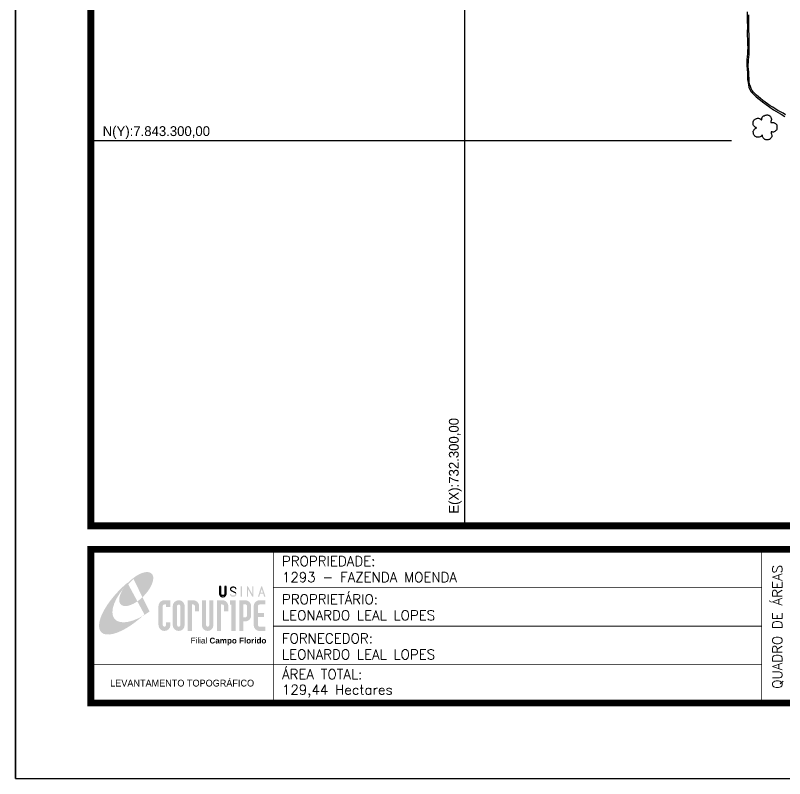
# Model space of a CAD drawing. Header units: metres. Extents: x 731556 to 734181, y 7842245 to 7845957.
# Drawn here: x 731556 to 732829, y 7842245 to 7843507 of the extents above; entities that cross this region are included whole.
import ezdxf
from ezdxf.enums import TextEntityAlignment as Align

# ---------------------------------------------------------------- set-up
doc = ezdxf.new("R2010")
doc.units = ezdxf.units.M
doc.header["$LTSCALE"] = 0.6
doc.linetypes.add('CONTINUO', pattern=[0])
doc.linetypes.add('LIN0', pattern=[0])
for name, color, linetype in [('0114001293', 1, 'Continuous'), ('0114001293023', 5, 'Continuous'), ('MALHA', 8, 'Continuous'), ('MARGEM', 5, 'Continuous'), ('MATO', 94, 'LIN0'), ('RESERVA', 3, 'Continuous')]:
    doc.layers.add(name, color=color, linetype=linetype)
doc.styles.add('ARIAL', font='arial.ttf')
doc.styles.add('Simplex', font='simplex.shx')

# ---------------------------------------------------------------- blocks, each defined once
blk = doc.blocks.new('A$C78F83FB3')
at = {"layer": 'MARGEM'}
h = blk.add_hatch(color=20, dxfattribs=at)
edge = h.paths.add_edge_path()
edge.add_ellipse((19.49, 23.77), major_axis=(-6.68, -6.67), ratio=0.469426, start_angle=292.7328, end_angle=601.2579)
edge.add_ellipse((22.83, 22.05), major_axis=(12.64, 11.29), ratio=0.457614, start_angle=79.9069, end_angle=107.9139)
edge = h.paths.add_edge_path()
edge.add_ellipse((18.28, 18.7), major_axis=(13.95, 13.59), ratio=0.386848, start_angle=63.9612, end_angle=264.5993)
edge.add_ellipse((22.83, 22.05), major_axis=(12.64, 11.29), ratio=0.457614, start_angle=107.9139, end_angle=245.1182, ccw=False)
edge.add_ellipse((19.49, 23.77), major_axis=(-6.68, -6.67), ratio=0.469426, start_angle=241.2579, end_angle=292.7328, ccw=False)
for color, points in [(20, [(15.46, 26.12), (14.17, 24.81), (14.06, 24.24), (14.39, 23.97), (14.67, 24.54), (19.47, 29.32), (18.48, 28.66), (17.31, 27.78)]), (7, [(58.42, 24.9), (57.9, 24.9), (57.9, 21.73, -0.414214), (57.15, 20.98), (56.84, 20.98, -0.414214), (56.09, 21.73), (56.09, 24.9), (55.57, 24.9), (55.57, 21.73, 0.414214), (56.84, 20.46), (57.15, 20.46, 0.414214), (58.42, 21.73)]), (7, [(61.7, 24.9), (61.23, 24.9, 0.396318), (60.04, 23.78), (60.04, 23.72, 0.151912), (60.39, 22.97), (60.46, 22.92), (62.18, 22), (62.85, 21.83, 0.12407), (62.51, 22.42), (60.75, 23.36, -0.13192), (60.56, 23.77, -0.385578), (61.23, 24.37), (61.7, 24.37, -0.414214), (62.37, 23.7), (62.89, 23.7, 0.414214)]), (7, [(62.37, 23.7), (62.89, 23.7, 0.414214), (61.7, 24.9), (61.23, 24.9, 0.396318), (60.04, 23.78), (60.04, 23.72, 0.151912), (60.39, 22.97), (60.46, 22.92), (62.18, 22), (62.18, 22, -0.131921), (62.37, 21.59, -0.385578), (61.7, 20.98), (61.23, 20.98, -0.414214), (60.56, 21.65), (60.04, 21.65, 0.414214), (61.23, 20.46), (61.7, 20.46, 0.402546), (62.89, 21.61, 0.165292), (62.51, 22.42), (60.75, 23.36, -0.13192), (60.56, 23.77, -0.385578), (61.23, 24.37), (61.7, 24.37, -0.414214)]), (7, [(30.97, 12.46), (29.13, 12.46), (29.13, 8.21, 1), (34.29, 8.21), (34.29, 9.41), (32.45, 9.41), (32.45, 8.21, -1), (30.97, 8.21)])]:
    blk.add_hatch(color=color, dxfattribs=at).paths.add_polyline_path(points)
h = blk.add_hatch(color=7, dxfattribs=at)
h.paths.add_polyline_path([(65.24, 24.9), (64.72, 24.9), (64.72, 20.46), (65.24, 20.46)])
h.paths.add_polyline_path([(67.38, 20.46), (67.9, 20.46), (67.9, 23.74), (69.74, 20.46), (70.23, 20.46), (70.23, 24.9), (69.71, 24.9), (69.71, 21.58), (67.85, 24.9), (67.38, 24.9)])
h.paths.add_polyline_path([(72.17, 20.46), (72.72, 20.46), (73.14, 21.73), (74.49, 21.73), (74.9, 20.46), (75.45, 20.46), (74, 24.9), (73.62, 24.9)])
h.paths.add_polyline_path([(73.81, 23.8), (74.32, 22.25), (73.31, 22.25)], flags=16)
h = blk.add_hatch(color=7, dxfattribs=at)
h.paths.add_polyline_path([(31.71, 18.93, 0.414214), (29.13, 16.35), (29.13, 12.46), (30.97, 12.46), (30.97, 16.35, -0.414214), (31.71, 17.09), (32.45, 17.09), (32.45, 16.02), (34.29, 16.02), (34.29, 18.93)])
h.paths.add_polyline_path([(44.15, 17.09, -0.414214), (44.89, 16.35), (44.89, 14.1), (46.72, 14.1), (46.72, 16.17, 0.433937), (44.15, 18.93), (41.77, 18.93), (41.77, 12.46), (43.61, 12.46), (43.61, 17.09)])
h.paths.add_polyline_path([(43.61, 12.46), (41.77, 12.46), (41.77, 5.62), (43.61, 5.62)])
h.paths.add_polyline_path([(47.92, 12.46), (49.75, 12.46), (49.75, 18.93), (47.92, 18.93)])
h.paths.add_polyline_path([(52.91, 18.93), (51.08, 18.93), (51.08, 12.46), (52.91, 12.46)])
h.paths.add_polyline_path([(51.08, 8.12, -1), (49.75, 8.12), (49.75, 12.46), (47.92, 12.46), (47.92, 8.12, 1), (52.91, 8.12), (52.91, 12.46), (51.08, 12.46)])
h.paths.add_polyline_path([(54.41, 12.46), (56.25, 12.46), (56.25, 17.09), (56.79, 17.09, -0.414214), (57.53, 16.35), (57.53, 14.1), (59.36, 14.1), (59.36, 16.17, 0.433937), (56.79, 18.93), (54.41, 18.93)])
h.paths.add_polyline_path([(56.25, 12.46), (54.41, 12.46), (54.41, 5.62), (56.25, 5.62)])
h.paths.add_polyline_path([(60.73, 12.46), (62.58, 12.46), (62.58, 18.93), (60.02, 18.93), (60.02, 17.08), (60.73, 17.08)])
h.paths.add_polyline_path([(62.58, 12.46), (60.73, 12.46), (60.73, 5.62), (62.58, 5.62)])
h.paths.add_polyline_path([(64.06, 12.46), (65.82, 12.46), (65.82, 17.17), (66.66, 17.17, -0.450417), (67.48, 16.25), (67.48, 12.46), (69.24, 12.46, 0.002307), (69.24, 12.48, 0.005282), (69.23, 12.54, -0.000938), (69.23, 12.53), (69.23, 16.17, 0.433937), (66.66, 18.93), (64.06, 18.93)])
h.paths.add_polyline_path([(64.06, 5.62), (65.82, 5.62), (65.82, 9.77), (66.66, 9.77, 0.426056), (69.24, 12.46), (67.48, 12.46), (67.48, 12.45, -0.450417), (66.66, 11.53), (65.82, 11.53), (65.82, 12.46), (64.06, 12.46)])
h.paths.add_polyline_path([(70.37, 12.46), (74.87, 12.46), (74.87, 13.44), (72.21, 13.44), (72.21, 16.35, -0.414214), (72.95, 17.09), (75.38, 17.09), (75.38, 18.93), (72.95, 18.93, 0.414214), (70.37, 16.35)])
h.paths.add_polyline_path([(72.21, 11.62), (74.87, 11.62), (74.87, 12.46), (70.37, 12.46), (70.37, 8.21, 0.414214), (72.95, 5.62), (75.38, 5.62), (75.38, 7.47), (72.95, 7.47, -0.414214), (72.21, 8.21)])
h = blk.add_hatch(color=7, dxfattribs=at)
h.paths.add_polyline_path([(35.29, 16.35), (35.29, 8.21, 1), (40.46, 8.21, 0.016978), (40.45, 8.38), (40.45, 16.17, 0.433937), (37.88, 18.93), (37.87, 18.93, 0.41391)])
h.paths.add_polyline_path([(38.62, 16.35), (38.62, 8.21, -1), (37.13, 8.21), (37.13, 16.35, -1)], flags=16)
at = {"layer": 'MARGEM', "color": 7}
blk.add_lwpolyline([(58.42, 24.9), (57.9, 24.9), (57.9, 21.73, -0.414214), (57.15, 20.98), (56.84, 20.98, -0.414214), (56.09, 21.73), (56.09, 24.9), (55.57, 24.9), (55.57, 21.73, 0.414214), (56.84, 20.46), (57.15, 20.46, 0.414214), (58.42, 21.73), (58.42, 24.9)], format="xyb", close=True, dxfattribs=at)
at = {"layer": 'MARGEM', "color": 252, "insert": (43.05, 2.72), "char_height": 2.5, "attachment_point": 1, "style": 'ARIAL'}
blk.add_mtext_dynamic_manual_height_columns('Filial {\\fArial|b1|i0|c0|p34;Campo Florido}', width=33.0271, gutter_width=2.46, heights=[2.95], dxfattribs=at)
blk = doc.blocks.new('MATO')
at = {"layer": 'MATO', "linetype": 'CONTINUO'}
blk.add_lwpolyline([(733467.07, 7843526.15), (733466.34, 7843525.48), (733465.48, 7843524.72), (733464.52, 7843524), (733463.43, 7843523.71), (733462.33, 7843523.59), (733461.27, 7843523.63), (733460.4, 7843523.81), (733459.63, 7843524.12), (733458.95, 7843524.53), (733458.31, 7843525.01), (733457.76, 7843525.56), (733457.31, 7843526.14), (733457, 7843526.7), (733456.78, 7843527.31), (733456.63, 7843527.99), (733456.48, 7843528.9), (733456.41, 7843529.83), (733456.44, 7843530.73), (733456.67, 7843531.39), (733456.98, 7843531.95), (733457.33, 7843532.45), (733457.59, 7843532.9), (733457.89, 7843533.32), (733458.26, 7843533.73), (733458.98, 7843534.19), (733459.65, 7843534.63), (733460.14, 7843535), (733459.93, 7843535.15), (733459.49, 7843535.26), (733458.95, 7843535.38), (733458.56, 7843535.6), (733458.17, 7843535.92), (733457.77, 7843536.35), (733457.27, 7843536.98), (733456.79, 7843537.71), (733456.39, 7843538.52), (733456.18, 7843539.35), (733456.09, 7843540.22), (733456.14, 7843541.11), (733456.39, 7843542.09), (733456.74, 7843543.01), (733457.14, 7843543.81), (733457.44, 7843544.23), (733457.78, 7843544.53), (733458.18, 7843544.78), (733458.76, 7843545.2), (733459.41, 7843545.6), (733460.09, 7843545.95), (733460.78, 7843546.11), (733461.45, 7843546.2), (733462.1, 7843546.21), (733462.67, 7843546.19), (733463.21, 7843546.11), (733463.7, 7843545.98), (733464.14, 7843545.84), (733464.55, 7843545.65), (733464.97, 7843545.4), (733465.47, 7843544.85), (733465.95, 7843544.38), (733466.36, 7843544.16), (733466.56, 7843544.8), (733466.69, 7843545.65), (733466.77, 7843546.53), (733466.86, 7843546.91), (733466.97, 7843547.21), (733467.13, 7843547.47), (733467.41, 7843547.93), (733467.75, 7843548.38), (733468.16, 7843548.79), (733468.65, 7843549.02), (733469.17, 7843549.2), (733469.71, 7843549.35), (733470.2, 7843549.6), (733470.7, 7843549.83), (733471.22, 7843550.02), (733471.77, 7843550.13), (733472.34, 7843550.18), (733472.91, 7843550.18), (733473.47, 7843550.15), (733474, 7843550.07), (733474.51, 7843549.95), (733474.98, 7843549.77), (733475.42, 7843549.54), (733475.82, 7843549.26), (733476.17, 7843548.97), (733476.49, 7843548.62), (733476.79, 7843548.22), (733477.1, 7843547.71), (733477.39, 7843547.14), (733477.63, 7843546.54), (733477.83, 7843546.01), (733477.95, 7843545.4), (733477.96, 7843544.68), (733477.62, 7843543.5), (733477.31, 7843542.34), (733477.19, 7843541.37), (733477.8, 7843541.2), (733478.61, 7843541.26), (733479.52, 7843541.4), (733480.19, 7843541.33), (733480.83, 7843541.18), (733481.44, 7843540.94), (733482.09, 7843540.51), (733482.7, 7843540.01), (733483.25, 7843539.5), (733483.67, 7843539.27), (733484.01, 7843538.94), (733484.26, 7843538.36), (733484.46, 7843536.92), (733484.56, 7843535.33), (733484.53, 7843533.79), (733484.26, 7843532.92), (733483.87, 7843532.26), (733483.41, 7843531.75), (733482.98, 7843531.21), (733482.49, 7843530.76), (733481.92, 7843530.39), (733481.18, 7843530.09), (733480.38, 7843529.88), (733479.58, 7843529.76), (733478.72, 7843529.99), (733478, 7843530.12), (733477.53, 7843529.94), (733477.78, 7843528.67), (733478.2, 7843527.17), (733478.62, 7843525.68), (733478.59, 7843524.92), (733478.41, 7843524.34), (733478.12, 7843523.86), (733477.76, 7843523.24), (733477.34, 7843522.66), (733476.89, 7843522.12), (733476.47, 7843521.69), (733476.03, 7843521.33), (733475.53, 7843521.04), (733474.92, 7843520.82), (733474.27, 7843520.66), (733473.6, 7843520.57), (733472.94, 7843520.56), (733472.3, 7843520.6), (733471.69, 7843520.69), (733471.19, 7843520.74), (733470.72, 7843520.87), (733470.26, 7843521.09), (733469.7, 7843521.56), (733469.14, 7843522.12), (733468.61, 7843522.71), (733468.17, 7843523.16), (733467.79, 7843523.64), (733467.5, 7843524.16), (733467.38, 7843524.96), (733467.28, 7843525.73), (733467.15, 7843526.37)], dxfattribs=at)

msp = doc.modelspace()

# ---------------------------------------------------------------- linework, layer by layer
at = {"layer": '0114001293'}
msp.add_lwpolyline([(732767.3, 7843512.6), (732767.3, 7843506.5), (732767.4, 7843500.8), (732767.6, 7843495.6), (732767.8, 7843490.6), (732767.7, 7843485.9), (732767.5, 7843481.1), (732767.6, 7843476), (732768, 7843464.6), (732768.2, 7843458.9), (732768.3, 7843453.4), (732768.2, 7843448.3), (732767.9, 7843443.2), (732767.2, 7843438.5), (732766.9, 7843433.8), (732766.8, 7843429), (732766.9, 7843423.6), (732767.4, 7843417.7), (732767.7, 7843411.7), (732767.9, 7843405.9), (732768.2, 7843400.5), (732768.8, 7843395.8), (732769.4, 7843391.7), (732770.3, 7843388), (732771.6, 7843384.5), (732774.1, 7843380.7), (732777.7, 7843376.5), (732782.5, 7843372.1), (732787.1, 7843368.2), (732792.6, 7843363.8), (732798.6, 7843359.5), (732804.7, 7843355.1), (732810.9, 7843350.8), (732823.5, 7843343.3), (732829.8, 7843339.9)], dxfattribs=at)
at = {"layer": '0114001293023', "elevation": 676}
msp.add_lwpolyline([(732831, 7843342.6), (732826.7, 7843345), (732822.4, 7843347.3), (732818, 7843349.8), (732813.7, 7843352.5), (732809.6, 7843355), (732805.4, 7843357.6), (732801.3, 7843360.4), (732797.4, 7843363.4), (732793.5, 7843366.4), (732789.6, 7843369.4), (732786.1, 7843372.2), (732782.9, 7843375), (732780.1, 7843377.5), (732777.8, 7843380.1), (732775.8, 7843382.9), (732774.1, 7843385.8), (732772.7, 7843389.2), (732771.4, 7843393.3), (732770.7, 7843397.7), (732770.5, 7843402.7), (732770.4, 7843407.9), (732770, 7843413.1), (732769.7, 7843417.8), (732769.2, 7843421.7), (732769.2, 7843425.6), (732769.4, 7843429.6), (732769.8, 7843433.6), (732770.2, 7843437.8), (732770.5, 7843442.2), (732770.7, 7843446.5), (732770.7, 7843450), (732770.7, 7843452.9), (732770.7, 7843457.8), (732770.7, 7843461.5), (732770.6, 7843465.7), (732770.7, 7843469.7), (732770.6, 7843473.3), (732770.5, 7843476.6), (732770.2, 7843480.1), (732770.2, 7843483.3), (732770.3, 7843486.6), (732770.2, 7843489.4), (732770.3, 7843492.3), (732770.3, 7843495.5), (732770.3, 7843499.4), (732770.4, 7843503.5), (732770.3, 7843508)], dxfattribs=at)
at = {"layer": 'MALHA'}
for points in [[(732300, 7842662.7), (732300, 7843606.6)], [(731681.3, 7843300), (732741.5, 7843300)]]:
    msp.add_lwpolyline(points, dxfattribs=at)
at = {"layer": 'MARGEM', "color": 174, "linetype": 'LIN0'}
msp.add_line((731556.3, 7842244.7), (731556.3, 7845957.2), dxfattribs=at)
at = {"layer": 'MARGEM', "color": 174, "linetype": 'LIN0', "flags": 128}
msp.add_lwpolyline([(734181.3, 7842244.7), (734181.3, 7845957.2), (731556.3, 7845957.2), (731556.3, 7842244.7)], close=True, dxfattribs=at)
at = {"layer": 'MARGEM', "color": 174, "linetype": 'LIN0', "const_width": 11.4, "flags": 128}
for points in [[(734056.3, 7842662.7), (734056.3, 7845832.2), (731681.3, 7845832.2), (731681.3, 7842662.7)], [(731681.3, 7842623.8), (734056.3, 7842623.8), (734056.3, 7842369.7), (731681.3, 7842369.7)]]:
    msp.add_lwpolyline(points, close=True, dxfattribs=at)
at = {"layer": 'MARGEM', "color": 174, "linetype": 'LIN0', "flags": 128}
for points, const_width in [([(731983.3, 7842623.8), (731983.3, 7842369.7)], 1.26), ([(731983.3, 7842623.8), (731983.3, 7842372)], 1.25), ([(732791.4, 7842623.8), (732791.4, 7842372.8)], 1.26), ([(731983.3, 7842560.3), (732791.4, 7842560.3)], 1.26), ([(731983.3, 7842496.7), (732791.4, 7842496.7)], 1.26), ([(731681.3, 7842433.2), (732791.4, 7842433.2)], 1.26)]:
    msp.add_lwpolyline(points, dxfattribs=dict(at, const_width=const_width))

# ---------------------------------------------------------------- block references
at = {"layer": 'MARGEM', "linetype": 'ByBlock', "xscale": 3.82250678711726, "yscale": 3.82250678711726, "zscale": 3.82250678711726}
msp.add_blockref('A$C78F83FB3', (731681.8, 7842467.3), dxfattribs=at)
at = {"layer": 'RESERVA', "color": 6, "xscale": 1.389233531220277, "yscale": 1.389233531220277, "zscale": 1.389233531220277}
msp.add_blockref('MATO', (-286164.7, -3053180.7), dxfattribs=at)

# ---------------------------------------------------------------- texts
at = {"layer": 'MALHA'}
msp.add_text('N(Y):7.843.300,00', height=16.25, dxfattribs=at).set_placement((731700.8, 7843302.5), align=Align.BOTTOM_LEFT)
msp.add_text('E(X):732.300,00', height=16.25, rotation=90, dxfattribs=at).set_placement((732294.9, 7842682.8), align=Align.BOTTOM_LEFT)
at = {"layer": 'MARGEM', "color": 7, "linetype": 'Continuous', "lineweight": 9, "style": 'Simplex'}
for s, p in [('PROPRIEDADE:', (731997.5, 7842612.4)), ('PROPRIETÁRIO:', (731997.5, 7842549.4)), ('LEONARDO LEAL LOPES', (731997.5, 7842522.9)), ('FORNECEDOR:', (731997.5, 7842484.6)), ('ÁREA TOTAL:', (731997.5, 7842425.4))]:
    msp.add_text(s, height=16.25, dxfattribs=at).set_placement(p, align=Align.TOP_LEFT)
at = {"layer": 'MARGEM', "color": 7, "linetype": 'Continuous', "style": 'Simplex'}
msp.add_text('QUADRO DE ÁREAS', height=16.25, rotation=90, dxfattribs=at).set_placement((732817.2, 7842495.5), align=Align.MIDDLE_CENTER)
for s, p in [('1293 - FAZENDA MOENDA', (731997.5, 7842585.9)), ('LEONARDO LEAL LOPES', (731997.5, 7842458.1)), ('129,44 Hectares', (731997.5, 7842399.8))]:
    msp.add_text(s, height=16.25, dxfattribs=at).set_placement(p, align=Align.TOP_LEFT)
at = {"layer": 'MARGEM', "color": 7, "linetype": 'ByBlock'}
msp.add_text('LEVANTAMENTO TOPOGRÁFICO', height=11.25, dxfattribs=at).set_placement((731832.3, 7842402.6), align=Align.MIDDLE_CENTER)

doc.saveas('drawing.dxf')
